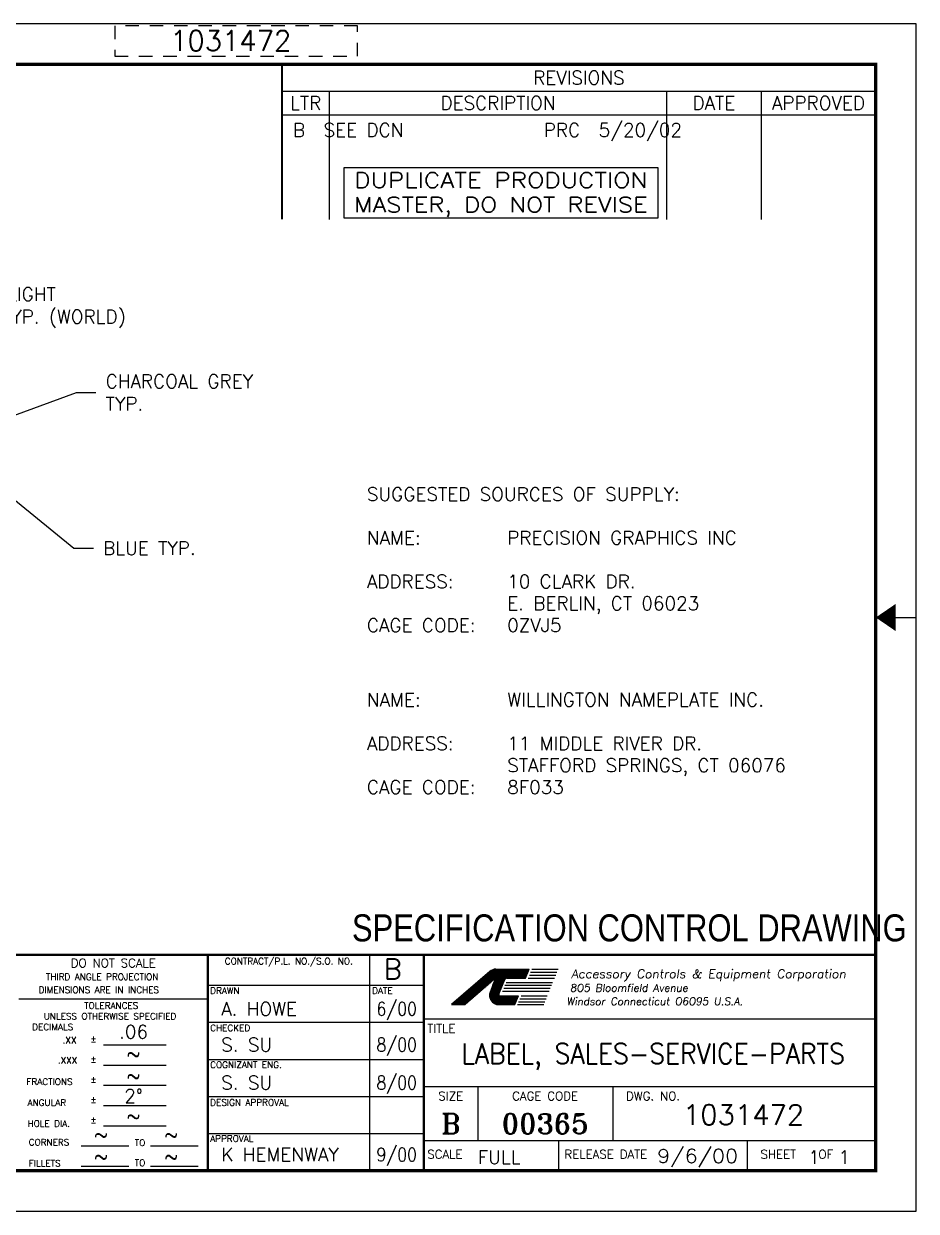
# Model space of a CAD drawing. Extents: x 0 to 17, y 0 to 11.
# Drawn here: x 8.73 to 17, y 0 to 11 of the extents above; entities that cross this region are included whole.
import ezdxf
from ezdxf.enums import TextEntityAlignment as Align

# ---------------------------------------------------------------- set-up
doc = ezdxf.new("R2010")
doc.units = 0
doc.header["$LTSCALE"] = 0.5
doc.header["$MEASUREMENT"] = 0
doc.linetypes.add('HIDDEN', pattern=[0.375, 0.25, -0.125])
doc.layers.get('0').update_dxf_attribs({"linetype": 'CONTINUOUS'})
doc.layers.add('BORDER', color=7, linetype='CONTINUOUS')
doc.layers.add('DIM', color=3, linetype='CONTINUOUS')
doc.styles.add('ROMANS', font='ROMANS', dxfattribs={"height": 0.125})
doc.styles.add('ROMANT', font='romant', dxfattribs={"height": 0.25})
doc.styles.add('SWISS', font='swissc.ttf', dxfattribs={"height": 0.25})
doc.dimstyles.get("Standard").update_dxf_attribs({"dimtxt": 0.18, "dimasz": 0.18, "dimexe": 0.18, "dimexo": 0.0625, "dimgap": 0.09, "dimtad": 0, "dimtih": 1, "dimtoh": 1, "dimdec": 4, "dimzin": 0, "dimtxsty": 'STANDARD', "dimcen": 0.09, "dimazin": 3, "dimtfac": 1, "dimtdec": 4, "dimtofl": 0, "dimtmove": 0, "dimatfit": 3, "dimtolj": 1, "dimtzin": 0})

# ---------------------------------------------------------------- blocks, each defined once
blk = doc.blocks.new('BBORD')
at = {"layer": 'BORDER'}
for p, q in [((17, 11), (0, 11)), ((17, 0), (17, 11)), ((11.125, 10.375), (16.625, 10.375)), ((11.562, 10.375), (11.562, 9.188)), ((14.688, 10.375), (14.688, 9.188)), ((15.562, 10.375), (15.562, 9.188)), ((11.125, 10.156), (16.625, 10.156)), ((11.7, 9.669), (14.606, 9.669)), ((11.7, 9.2), (11.7, 9.669)), ((14.606, 9.669), (14.606, 9.2)), ((14.606, 9.2), (11.7, 9.2)), ((16.625, 5.5), (17, 5.5)), ((11.938, 0.375), (11.938, 2.375)), ((13.05, 2.222), (12.696, 1.914)), ((13.026, 2.2), (13.399, 2.2)), ((13.036, 2.209), (13.402, 2.209)), ((13.047, 2.218), (13.406, 2.218)), ((13.058, 2.227), (13.409, 2.227)), ((13.075, 2.236), (13.413, 2.236)), ((13.106, 2.242), (13.415, 2.242)), ((13.382, 2.16), (13.415, 2.242)), ((13.427, 2.215), (13.671, 2.215)), ((13.438, 2.242), (13.682, 2.242)), ((10.438, 2.094), (12.438, 2.094)), ((13.107, 2.162), (12.821, 1.914)), ((12.901, 2.092), (13.026, 2.092)), ((12.912, 2.101), (13.037, 2.101)), ((12.922, 2.11), (13.047, 2.11)), ((12.933, 2.119), (13.058, 2.119)), ((12.943, 2.128), (13.068, 2.128)), ((12.953, 2.137), (13.078, 2.137)), ((12.964, 2.146), (13.089, 2.146)), ((12.974, 2.155), (13.099, 2.155)), ((12.984, 2.164), (13.384, 2.164)), ((12.995, 2.173), (13.388, 2.173)), ((13.005, 2.182), (13.391, 2.182)), ((13.016, 2.191), (13.395, 2.191)), ((13.079, 2.093), (13.054, 2.03)), ((13.079, 2.093), (13.107, 2.162)), ((13.079, 2.092), (13.167, 2.092)), ((13.083, 2.101), (13.171, 2.101)), ((13.086, 2.11), (13.174, 2.11)), ((13.09, 2.119), (13.178, 2.119)), ((13.093, 2.128), (13.182, 2.128)), ((13.097, 2.137), (13.185, 2.137)), ((13.101, 2.146), (13.189, 2.146)), ((13.104, 2.155), (13.195, 2.155)), ((13.134, 2.01), (13.189, 2.147)), ((13.19, 2.093), (13.621, 2.093)), ((13.201, 2.12), (13.632, 2.12)), ((13.209, 2.16), (13.382, 2.16)), ((13.405, 2.16), (13.648, 2.16)), ((13.416, 2.188), (13.66, 2.188)), ((12.777, 1.984), (12.902, 1.984)), ((12.787, 1.993), (12.912, 1.993)), ((12.798, 2.002), (12.923, 2.002)), ((12.808, 2.011), (12.933, 2.011)), ((12.818, 2.02), (12.943, 2.02)), ((12.829, 2.029), (12.954, 2.029)), ((12.839, 2.038), (12.964, 2.038)), ((12.85, 2.047), (12.975, 2.047)), ((12.86, 2.056), (12.985, 2.056)), ((12.87, 2.065), (12.995, 2.065)), ((12.881, 2.074), (13.006, 2.074)), ((12.891, 2.083), (13.016, 2.083)), ((13.048, 2.002), (13.134, 2.002)), ((13.048, 1.993), (13.315, 1.993)), ((13.049, 2.011), (13.134, 2.011)), ((13.049, 1.984), (13.311, 1.984)), ((13.05, 2.02), (13.138, 2.02)), ((13.053, 2.029), (13.142, 2.029)), ((13.057, 2.038), (13.145, 2.038)), ((13.061, 2.047), (13.149, 2.047)), ((13.064, 2.056), (13.153, 2.056)), ((13.068, 2.065), (13.156, 2.065)), ((13.072, 2.074), (13.16, 2.074)), ((13.075, 2.083), (13.163, 2.083)), ((13.144, 1.996), (13.316, 1.996)), ((13.168, 2.038), (13.599, 2.038)), ((13.179, 2.066), (13.61, 2.066)), ((13.283, 1.914), (13.316, 1.996)), ((13.339, 1.996), (13.582, 1.996)), ((8.688, 1.969), (10.438, 1.969)), ((12.696, 1.914), (12.821, 1.914)), ((12.704, 1.921), (12.829, 1.921)), ((12.715, 1.93), (12.84, 1.93)), ((12.725, 1.939), (12.85, 1.939)), ((12.735, 1.948), (12.86, 1.948)), ((12.746, 1.957), (12.871, 1.957)), ((12.756, 1.966), (12.881, 1.966)), ((12.767, 1.975), (12.891, 1.975)), ((13.051, 1.975), (13.307, 1.975)), ((13.054, 1.966), (13.304, 1.966)), ((13.058, 1.957), (13.3, 1.957)), ((13.064, 1.948), (13.297, 1.948)), ((13.072, 1.939), (13.293, 1.939)), ((13.082, 1.93), (13.289, 1.93)), ((13.098, 1.921), (13.286, 1.921)), ((13.132, 1.914), (13.283, 1.914)), ((13.305, 1.914), (13.549, 1.914)), ((13.316, 1.941), (13.56, 1.941)), ((13.327, 1.969), (13.571, 1.969)), ((12.438, 1.781), (16.625, 1.781)), ((10.438, 1.75), (12.438, 1.75)), ((10.438, 1.406), (12.438, 1.406)), ((12.438, 1.156), (16.625, 1.156)), ((12.938, 1.156), (12.938, 0.656)), ((14.188, 1.156), (14.188, 0.656)), ((10.438, 1.062), (12.438, 1.062)), ((10.438, 0.719), (12.438, 0.719)), ((12.438, 0.656), (16.625, 0.656)), ((13.688, 0.375), (13.688, 0.656)), ((15.438, 0.375), (15.438, 0.656)), ((0, 0), (17, 0))]:
    blk.add_line(p, q, dxfattribs=at)
at = {"layer": 'BORDER', "linetype": 'HIDDEN'}
for p, q in [((11.825, 10.982), (9.575, 10.982)), ((9.575, 10.982), (9.575, 10.699)), ((11.825, 10.699), (11.825, 10.982)), ((9.575, 10.699), (11.825, 10.699))]:
    blk.add_line(p, q, dxfattribs=at)
at = {"layer": 'BORDER', "color": 9}
for p, q in [((9.471, 1.541), (10.053, 1.541)), ((9.471, 1.354), (10.053, 1.354)), ((9.471, 1.167), (10.053, 1.167)), ((9.471, 0.98), (10.053, 0.98)), ((9.471, 0.792), (10.053, 0.792)), ((9.264, 0.605), (9.707, 0.605)), ((9.907, 0.605), (10.349, 0.605)), ((9.264, 0.418), (9.707, 0.418)), ((9.907, 0.418), (10.349, 0.418))]:
    blk.add_line(p, q, dxfattribs=at)
at = {"layer": 'BORDER', "const_width": 0.03}
blk.add_lwpolyline([(0.375, 0.375), (0.375, 10.625), (16.625, 10.625), (16.625, 0.375)], close=True, dxfattribs=at)
at = {"layer": 'BORDER', "const_width": 0.02}
for points in [[(11.125, 10.625), (11.125, 9.188)], [(16.625, 2.375), (6.375, 2.375), (6.375, 0.375)], [(10.438, 0.375), (10.438, 2.375)], [(12.438, 0.375), (12.438, 2.375)]]:
    blk.add_lwpolyline(points, dxfattribs=at)
at = {"layer": 'BORDER'}
blk.add_lwpolyline([(16.625, 5.5, 0, 0.25, 0), (16.808, 5.5, 0.25, 0.25, 0)], format="xyseb", dxfattribs=at)
for centre, radius, start, end in [((13.106, 2.158), 0.0843, 90, 130.9275), ((13.209, 2.139), 0.0211, 90, 157.9558), ((13.132, 1.998), 0.0843, 157.9558, 270), ((13.144, 2.006), 0.0105, 157.9558, 270)]:
    blk.add_arc(centre, radius, start, end, dxfattribs=at)
at = {"layer": 'BORDER', "color": 9, "style": 'ROMANS'}
for s, height, p in [('REVISIONS', 0.125, (13.875, 10.5)), ('LTR', 0.125, (11.344, 10.266)), ('DESCRIPTION', 0.125, (13.125, 10.266)), ('DATE', 0.125, (15.125, 10.266)), ('APPROVED', 0.125, (16.094, 10.266)), ('CONTRACT/P.L. NO./S.O. NO.', 0.06, (11.188, 2.312)), ('TOLERANCES', 0.06, (9.543, 1.905)), ('UNLESS OTHERWISE SPECIFIED', 0.06, (9.532, 1.806)), ('SIZE', 0.08, (12.688, 1.067)), ('CAGE CODE', 0.08, (13.562, 1.067)), ('DWG. NO.', 0.08, (14.562, 1.067))]:
    blk.add_text(s, height=height, dxfattribs=at).set_placement(p, align=Align.MIDDLE)
at = {"layer": 'BORDER', "style": 'ROMANS'}
for s, width, p, p2 in [('DUPLICATE PRODUCTION', 1.079979, (11.794, 9.481), (14.512, 9.481)), ('MASTER, DO NOT REVISE', 1.022852, (11.794, 9.254), (14.512, 9.254))]:
    blk.add_text(s, height=0.1406, dxfattribs=dict(at, width=width)).set_placement(p, p2, align=Align.FIT)
at = {"layer": 'BORDER', "color": 9, "style": 'ROMANS'}
blk.add_text('DO NOT SCALE', height=0.08, dxfattribs=at).set_placement((9.562, 2.259), align=Align.CENTER)
for s, height, p in [('THIRD ANGLE PROJECTION', 0.06, (8.938, 2.142)), ('DIMENSIONS ARE IN INCHES', 0.06, (8.87, 2.021)), ('DRAWN', 0.06, (10.46, 2.014)), ('DATE', 0.06, (11.96, 2.014)), ('DECIMALS', 0.06, (8.811, 1.677)), ('CHECKED', 0.06, (10.46, 1.668)), ('TITLE', 0.08, (12.471, 1.654)), ('.XX', 0.06, (9.093, 1.555)), ('%%P', 0.06, (9.35, 1.566)), ('%%P', 0.06, (9.35, 1.379)), ('COGNIZANT ENG.', 0.06, (10.46, 1.327)), ('FRACTIONS', 0.06, (8.758, 1.17)), ('%%P', 0.06, (9.35, 1.192)), ('ANGULAR', 0.06, (8.768, 0.976)), ('%%P', 0.06, (9.35, 1.004)), ('DESIGN APPROVAL', 0.06, (10.46, 0.978)), ('HOLE DIA.', 0.06, (8.768, 0.782)), ('%%P', 0.06, (9.35, 0.817)), ('CORNERS', 0.06, (8.779, 0.609)), ('TO', 0.06, (9.761, 0.605)), ('APPROVAL', 0.06, (10.46, 0.643)), ('SCALE', 0.08, (12.471, 0.488)), ('SHEET   OF', 0.08, (15.557, 0.488)), ('FILLETS', 0.06, (8.779, 0.414)), ('TO', 0.06, (9.761, 0.418))]:
    blk.add_text(s, height=height, dxfattribs=at).set_placement(p)
at = {"layer": 'BORDER', "color": 9, "style": 'ROMANS', "oblique": 8, "width": 0.913104}
blk.add_text('Accessory Controls & Equipment Corporation', height=0.08, dxfattribs=at).set_placement((13.804, 2.159), (16.35, 2.159), align=Align.FIT)
at = {"layer": 'BORDER', "color": 9, "style": 'ROMANS', "oblique": 8}
for s, p in [('8O5 Bloomfield Avenue', (13.793, 2.034)), ('Windsor Connecticut O6O95 U.S.A.', (13.762, 1.91))]:
    blk.add_text(s, height=0.07, dxfattribs=at).set_placement(p)
at = {"layer": 'BORDER', "color": 9, "style": 'ROMANS'}
blk.add_text('.XXX', height=0.06, dxfattribs=at).set_placement((9.229, 1.368), align=Align.RIGHT)
at = {"layer": 'BORDER', "style": 'ROMANT'}
for s, height, p in [('B', 0.188, (12.688, 0.81)), ('00365', 0.1875, (13.562, 0.81))]:
    blk.add_text(s, height=height, dxfattribs=at).set_placement(p, align=Align.MIDDLE)
at = {"layer": 'BORDER', "color": 9, "style": 'ROMANS', "width": 0.890529}
blk.add_text('RELEASE DATE', height=0.08, dxfattribs=at).set_placement((13.741, 0.488), (14.508, 0.488), align=Align.FIT)
blk = doc.blocks.new('SPCD')
at = {"layer": 'BORDER', "style": 'SWISS'}
blk.add_text('SPECIFICATION CONTROL DRAWING', height=0.25, dxfattribs=at).set_placement((-4.852, 0.125))
blk = doc.blocks.new('KFHB')
at = {"layer": 'BORDER', "style": 'ROMANS'}
blk.add_text('K HEMENWAY', height=0.125, dxfattribs=at).set_placement((10.5625, 0.4625))
for s, width, p, p2 in [('9/00', 0.797468, (12, 0.4625), (12.375, 0.4625)), ('9/6/00', 1.041322, (14.6, 0.45), (15.35, 0.45))]:
    blk.add_text(s, height=0.125, dxfattribs=dict(at, width=width)).set_placement(p, p2, align=Align.FIT)

msp = doc.modelspace()

# ---------------------------------------------------------------- block references
for name, p in [('SPCD', (16.625, 2.375)), ('KFHB', (0, 0))]:
    msp.add_blockref(name, p)
at = {"layer": 'BORDER'}
msp.add_blockref('BBORD', (0, 0), dxfattribs=at)

# ---------------------------------------------------------------- texts
at = {"style": 'ROMANS'}
msp.add_text('B  SEE DCN             PRC  5/20/02  ', height=0.125, dxfattribs=at).set_placement((11.226, 9.953))
at = {"style": 'ROMANS', "width": 0.815057}
msp.add_text('LABEL, SALES-SERVICE-PARTS', height=0.1875, dxfattribs=at).set_placement((12.787, 1.367), (16.339, 1.367), align=Align.FIT)
at = {"layer": 'BORDER', "style": 'ROMANS'}
for s, height, p in [('1031472', 0.187, (10.65, 10.75)), ('B', 0.187, (12.15, 2.15)), ('.06', 0.125, (9.75, 1.6)), ('~', 0.125, (9.75, 1.398)), ('~', 0.125, (9.75, 1.195)), ('2%%D', 0.125, (9.75, 1.005)), ('~', 0.125, (9.75, 0.822)), ('1031472', 0.187, (15.4, 0.8)), ('~', 0.125, (9.45, 0.65)), ('~', 0.125, (10.1, 0.65)), ('~', 0.125, (9.45, 0.448)), ('~', 0.125, (10.1, 0.448))]:
    msp.add_text(s, height=height, dxfattribs=at).set_placement(p, align=Align.CENTER)
for s, p in [('A. HOWE', (10.562, 1.812)), ('S. SU', (10.562, 1.48)), ('S. SU', (10.562, 1.128)), ('FULL', (12.938, 0.438)), ('1  1', (16, 0.438))]:
    msp.add_text(s, height=0.125, dxfattribs=at).set_placement(p)
at = {"layer": 'BORDER', "style": 'ROMANS', "width": 0.797468}
for s, p, p2 in [('6/00', (12, 1.812), (12.375, 1.812)), ('8/00', (12, 1.48), (12.375, 1.48)), ('8/00', (12, 1.128), (12.375, 1.128))]:
    msp.add_text(s, height=0.125, dxfattribs=at).set_placement(p, p2, align=Align.FIT)
at = {"layer": 'DIM', "style": 'ROMANS'}
for s, p in [('SUGGESTED SOURCES OF SUPPLY:', (11.911, 6.58)), ('NAME:', (11.911, 6.176)), ('PRECISION GRAPHICS INC', (13.211, 6.176)), ('ADDRESS:', (11.911, 5.771)), ('10 CLARK DR.', (13.211, 5.771)), ('E. BERLIN, CT 06023', (13.211, 5.569)), ('CAGE CODE:', (11.911, 5.366)), ('0ZVJ5', (13.211, 5.366)), ('NAME:', (11.911, 4.675)), ('WILLINGTON NAMEPLATE INC.', (13.211, 4.676)), ('ADDRESS:', (11.911, 4.271)), ('11 MIDDLE RIVER DR.', (13.211, 4.271)), ('STAFFORD SPRINGS, CT 06076', (13.211, 4.069)), ('CAGE CODE:', (11.911, 3.866)), ('8F033', (13.211, 3.866))]:
    msp.add_text(s, height=0.125, dxfattribs=at).set_placement(p)
at = {"layer": 'DIM', "char_height": 0.125, "attachment_point": 4, "style": 'ROMANS'}
for s, insert in [('SOLID LIGHT\\PGREY TYP. (WORLD)', (8.022, 8.37)), ('CHARCOAL GREY\\PTYP.', (9.491, 7.584)), ('\\A1;BLUE TYP.', (9.468, 6.142))]:
    msp.add_mtext(s, dxfattribs=dict(at, insert=insert))

# ---------------------------------------------------------------- leaders
at = {"layer": 'DIM', "annotation_type": 0, "has_hookline": 1, "hookline_direction": 0}
for points, text_width in [([(6.668, 6.345), (7.752, 8.37), (7.932, 8.37)], 1.857), ([(8.235, 7.222), (9.221, 7.584), (9.401, 7.584)], 1.524), ([(8.232, 6.927), (9.198, 6.142), (9.378, 6.142)], 0.935)]:
    msp.add_leader(points, dimstyle='STANDARD', override={"dimtxt": 0.156, "dimexe": 0.125, "dimdec": 2, "dimzin": 4, "dimtxsty": 'ROMANS', "dimcen": -0.1, "dimtdec": 2, "dimtix": 1, "dimtzin": 4}, dxfattribs=dict(at, text_width=text_width))

doc.saveas('drawing.dxf')
